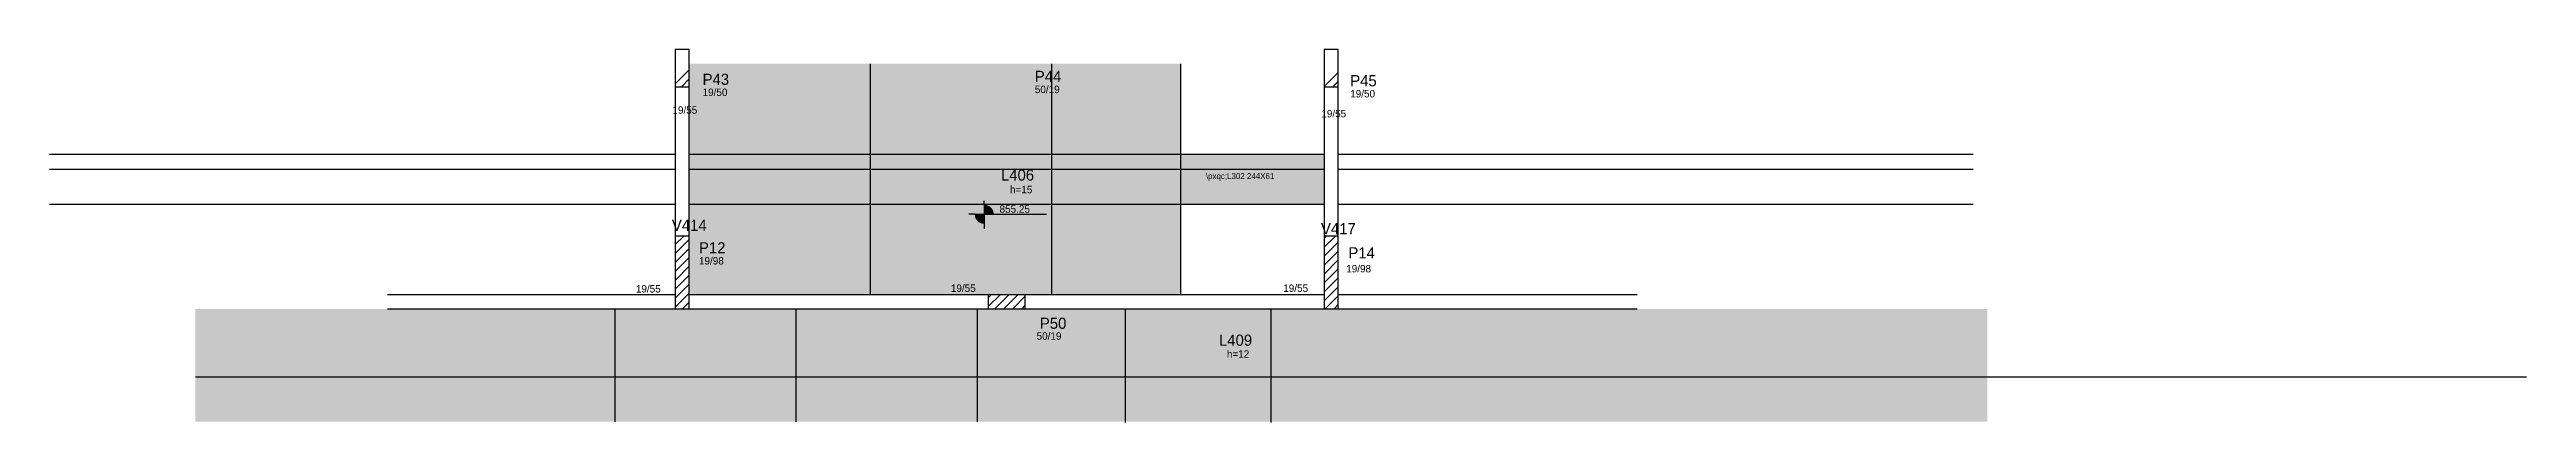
# Model space of a CAD drawing. Header units: metres. Extents: x 2443 to 5778, y 2031 to 2533.
import ezdxf

# ---------------------------------------------------------------- set-up
doc = ezdxf.new("R2010")
doc.units = ezdxf.units.M
for name, color, linetype in [('3', 7, 'Continuous'), ('4', 7, 'Continuous'), ('7', 7, 'Continuous'), ('AUX00', 7, 'Continuous'), ('Hachura', 7, 'Continuous'), ('Painéis', 7, 'Continuous'), ('REAPROVEITAMENTO', 7, 'Continuous')]:
    doc.layers.add(name, color=color, linetype=linetype)

msp = doc.modelspace()

# ---------------------------------------------------------------- hatches: boundary and pattern name
at = {"layer": 'Hachura'}
h = msp.add_hatch(color=7, dxfattribs=at)
h.dxf.hatch_style = 1
h.paths.add_polyline_path([(3304.5, 2372.1), (4159.5, 2372.1), (4159.5, 2372.1), (4159.5, 2392.1), (4159.5, 2392.1), (3304.5, 2392.1), (3304.5, 2392.1), (3304.5, 2372.1)])
h = msp.add_hatch(color=7, dxfattribs=at)
h.dxf.hatch_style = 1
h.paths.add_polyline_path([(4159.5, 2325.1), (4159.5, 2372.1), (4159.5, 2372.1), (3966.5, 2372.1), (3966.5, 2372.1), (3966.5, 2325.1), (3966.5, 2325.1), (4159.5, 2325.1)])
at = {"layer": 'REAPROVEITAMENTO'}
h = msp.add_hatch(color=7, dxfattribs=at)
h.dxf.hatch_style = 1
h.paths.add_polyline_path([(3966.5, 2372.1), (3304.5, 2372.1), (3304.5, 2372.1), (3304.5, 2514.1), (3304.5, 2514.1), (3966.5, 2514.1), (3966.5, 2514.1), (3966.5, 2372.1)])
h = msp.add_hatch(color=7, dxfattribs=at)
h.dxf.hatch_style = 1
h.paths.add_polyline_path([(3966.5, 2372.1), (3304.5, 2372.1), (3304.5, 2372.1), (3304.5, 2325.1), (3304.5, 2325.1), (3966.5, 2325.1), (3966.5, 2325.1), (3966.5, 2372.1)])
h = msp.add_hatch(color=7, dxfattribs=at)
h.dxf.hatch_style = 1
h.paths.add_polyline_path([(3966.5, 2325.1), (3304.5, 2325.1), (3304.5, 2325.1), (3304.5, 2203.1), (3304.5, 2203.1), (3966.5, 2203.1), (3966.5, 2203.1), (3966.5, 2325.1)])
h = msp.add_hatch(color=7, dxfattribs=at)
h.dxf.hatch_style = 1
h.paths.add_polyline_path([(2639.5, 2184.1), (2639.5, 2032.1), (2639.5, 2032.1), (5052.5, 2032.1), (5052.5, 2032.1), (5052.5, 2184.1), (5052.5, 2184.1), (2639.5, 2184.1)])

# ---------------------------------------------------------------- linework, layer by layer
at = {"layer": '3', "color": 7, "lineweight": 25}
for p, q in [((3285.5, 2486.9), (3304.5, 2505.9)), ((4159.5, 2483.3), (4178.5, 2502.3)), ((3293.8, 2483.1), (3304.5, 2493.8)), ((4171.3, 2483.1), (4178.5, 2490.3)), ((3689.2, 2311.4), (3680.7, 2311.4)), ((3689.2, 2311.4), (3714.2, 2311.4)), ((3701.7, 2310.6), (3689.2, 2310.6)), ((3701.7, 2309.8), (3689.3, 2309.8)), ((3701.7, 2309), (3689.4, 2309)), ((3701.7, 2308.2), (3689.6, 2308.2)), ((3701.7, 2307.4), (3689.8, 2307.4)), ((3701.7, 2306.6), (3690.1, 2306.6)), ((3701.7, 2305.9), (3690.5, 2305.9)), ((3701.7, 2305.1), (3690.9, 2305.1)), ((3701.7, 2304.3), (3691.4, 2304.3)), ((3701.7, 2303.5), (3692, 2303.5)), ((3701.7, 2302.7), (3692.7, 2302.7)), ((3701.7, 2301.9), (3693.6, 2301.9)), ((3701.7, 2323.9), (3701.7, 2329.4)), ((3701.7, 2323.9), (3701.7, 2298.9)), ((3701.7, 2323.3), (3705.5, 2323.3)), ((3701.7, 2322.5), (3707.4, 2322.5)), ((3701.7, 2321.7), (3708.7, 2321.7)), ((3701.7, 2320.9), (3709.8, 2320.9)), ((3701.7, 2320.1), (3710.6, 2320.1)), ((3701.7, 2319.3), (3711.3, 2319.3)), ((3701.7, 2318.5), (3711.9, 2318.5)), ((3701.7, 2317.7), (3712.4, 2317.7)), ((3701.7, 2317), (3712.9, 2317)), ((3701.7, 2316.2), (3713.2, 2316.2)), ((3701.7, 2315.4), (3713.5, 2315.4)), ((3701.7, 2314.6), (3713.8, 2314.6)), ((3701.7, 2313.8), (3713.9, 2313.8)), ((3701.7, 2313), (3714.1, 2313)), ((3701.7, 2312.2), (3714.2, 2312.2)), ((3714.2, 2311.4), (3785.6, 2311.4)), ((3285.5, 2270.5), (3297.1, 2282.1)), ((3285.5, 2258.5), (3304.5, 2277.5)), ((3701.7, 2301.1), (3694.6, 2301.1)), ((3701.7, 2300.3), (3695.9, 2300.3)), ((3701.7, 2299.5), (3697.8, 2299.5)), ((3701.7, 2298.9), (3701.7, 2292)), ((4159.5, 2267), (4174.6, 2282.1)), ((4159.5, 2279), (4162.6, 2282.1)), ((4159.5, 2254.9), (4178.5, 2273.9)), ((3285.5, 2246.4), (3304.5, 2265.4)), ((3285.5, 2234.4), (3304.5, 2253.4)), ((3285.5, 2222.4), (3304.5, 2241.4)), ((4159.5, 2242.9), (4178.5, 2261.9)), ((4159.5, 2230.9), (4178.5, 2249.9)), ((4159.5, 2218.9), (4178.5, 2237.9)), ((3285.5, 2210.4), (3304.5, 2229.4)), ((3285.5, 2198.4), (3304.5, 2217.4)), ((3285.5, 2186.3), (3304.5, 2205.3)), ((3707, 2187.1), (3723, 2203.1)), ((3707, 2199.1), (3711, 2203.1)), ((3716, 2184.1), (3735, 2203.1)), ((3728, 2184.1), (3747, 2203.1)), ((4159.5, 2206.9), (4178.5, 2225.9)), ((4159.5, 2194.8), (4178.5, 2213.8)), ((4160.8, 2184.1), (4178.5, 2201.8)), ((3295.3, 2184.1), (3304.5, 2193.3)), ((3740.1, 2184.1), (3757, 2201)), ((3752.1, 2184.1), (3757, 2189)), ((4172.8, 2184.1), (4178.5, 2189.8))]:
    msp.add_line(p, q, dxfattribs=at)
for points in [[(3285.5, 2483.1), (3285.5, 2282.1)], [(3304.5, 2282.1), (3304.5, 2483.1)], [(4159.5, 2483.1), (4159.5, 2282.1)], [(4178.5, 2282.1), (4178.5, 2483.1)], [(3285.5, 2203.1), (2898, 2203.1)], [(3707, 2203.1), (3304.5, 2203.1)], [(4159.5, 2203.1), (3757, 2203.1)], [(4581, 2203.1), (4178.5, 2203.1)], [(2898, 2184.1), (3285.5, 2184.1)], [(3304.5, 2184.1), (3707, 2184.1)], [(3757, 2184.1), (4159.5, 2184.1)], [(4178.5, 2184.1), (4581, 2184.1)]]:
    msp.add_lwpolyline(points, dxfattribs=at)
at = {"layer": '7', "color": 7, "lineweight": 25}
for points in [[(3285.5, 2483.1), (3304.5, 2483.1), (3304.5, 2533.1), (3285.5, 2533.1), (3285.5, 2483.1)], [(4159.5, 2483.1), (4178.5, 2483.1), (4178.5, 2533.1), (4159.5, 2533.1), (4159.5, 2483.1)], [(3285.5, 2184.1), (3304.5, 2184.1), (3304.5, 2282.1), (3285.5, 2282.1), (3285.5, 2184.1)], [(4159.5, 2184.1), (4178.5, 2184.1), (4178.5, 2282.1), (4159.5, 2282.1), (4159.5, 2184.1)], [(3707, 2184.1), (3757, 2184.1), (3757, 2203.1), (3707, 2203.1), (3707, 2184.1)]]:
    msp.add_lwpolyline(points, dxfattribs=at)
at = {"layer": 'Painéis', "color": 7, "lineweight": 25}
for p, q in [((3548.5, 2203.1), (3548.5, 2514.1)), ((3792.5, 2203.1), (3792.5, 2514.1)), ((3966.5, 2203.1), (3966.5, 2514.1)), ((2443, 2392.1), (3285.5, 2392.1)), ((2443, 2372.1), (3285.5, 2372.1)), ((3304.5, 2392.1), (4159.5, 2392.1)), ((3304.5, 2372.1), (4159.5, 2372.1)), ((4178.5, 2392.1), (5033.5, 2392.1)), ((4178.5, 2372.1), (5033.5, 2372.1)), ((2443, 2325.1), (3285.5, 2325.1)), ((3304.5, 2325.1), (4159.5, 2325.1)), ((4178.5, 2325.1), (5033.5, 2325.1)), ((3204, 2184.1), (3204, 2032.1)), ((3448, 2184.1), (3448, 2032.1)), ((3692, 2184.1), (3692, 2032.1)), ((3891.5, 2184.1), (3891.5, 2031.2)), ((4087.5, 2184.1), (4087.5, 2031.2)), ((2639.5, 2092.6), (5778.5, 2092.6))]:
    msp.add_line(p, q, dxfattribs=at)

# ---------------------------------------------------------------- texts
at = {"layer": '3', "color": 7, "lineweight": 25}
for s, p in [('19/50', (3322.4, 2470.6)), ('50/19', (3769.8, 2474.5)), ('19/50', (4194.5, 2468.7)), ('19/55', (3281.8, 2446.7)), ('19/55', (4155.6, 2441.9)), ('h=15', (3736.3, 2339.7)), ('855.25', (3722.3, 2313.5)), ('19/98', (3317.5, 2243.8)), ('19/98', (4189.1, 2233.2)), ('19/55', (3232.5, 2206.1)), ('19/55', (3656.7, 2206.9)), ('19/55', (4104.3, 2206.9)), ('50/19', (3772.2, 2142.6)), ('h=12', (4028.4, 2118.3))]:
    msp.add_text(s, height=10, dxfattribs=at).set_placement(p)
at = {"layer": '4', "color": 7, "lineweight": 25}
for s, p in [('P44', (3769.8, 2489.5)), ('P43', (3322.4, 2485.6)), ('P45', (4194.5, 2483.7)), ('L406', (3724.2, 2356.7)), ('V414', (3281, 2289.1)), ('P12', (3317.5, 2258.8)), ('V417', (4155.1, 2284.5)), ('P14', (4192.1, 2252)), ('P50', (3776.6, 2157.2)), ('L409', (4017.8, 2134.4))]:
    msp.add_text(s, height=15, dxfattribs=at).set_placement(p)
at = {"layer": 'AUX00', "color": 7, "lineweight": 25}
msp.add_text('\\pxqc;L302^J244X61', height=8, dxfattribs=at).set_placement((4000.1, 2358.8))

doc.saveas('drawing.dxf')
